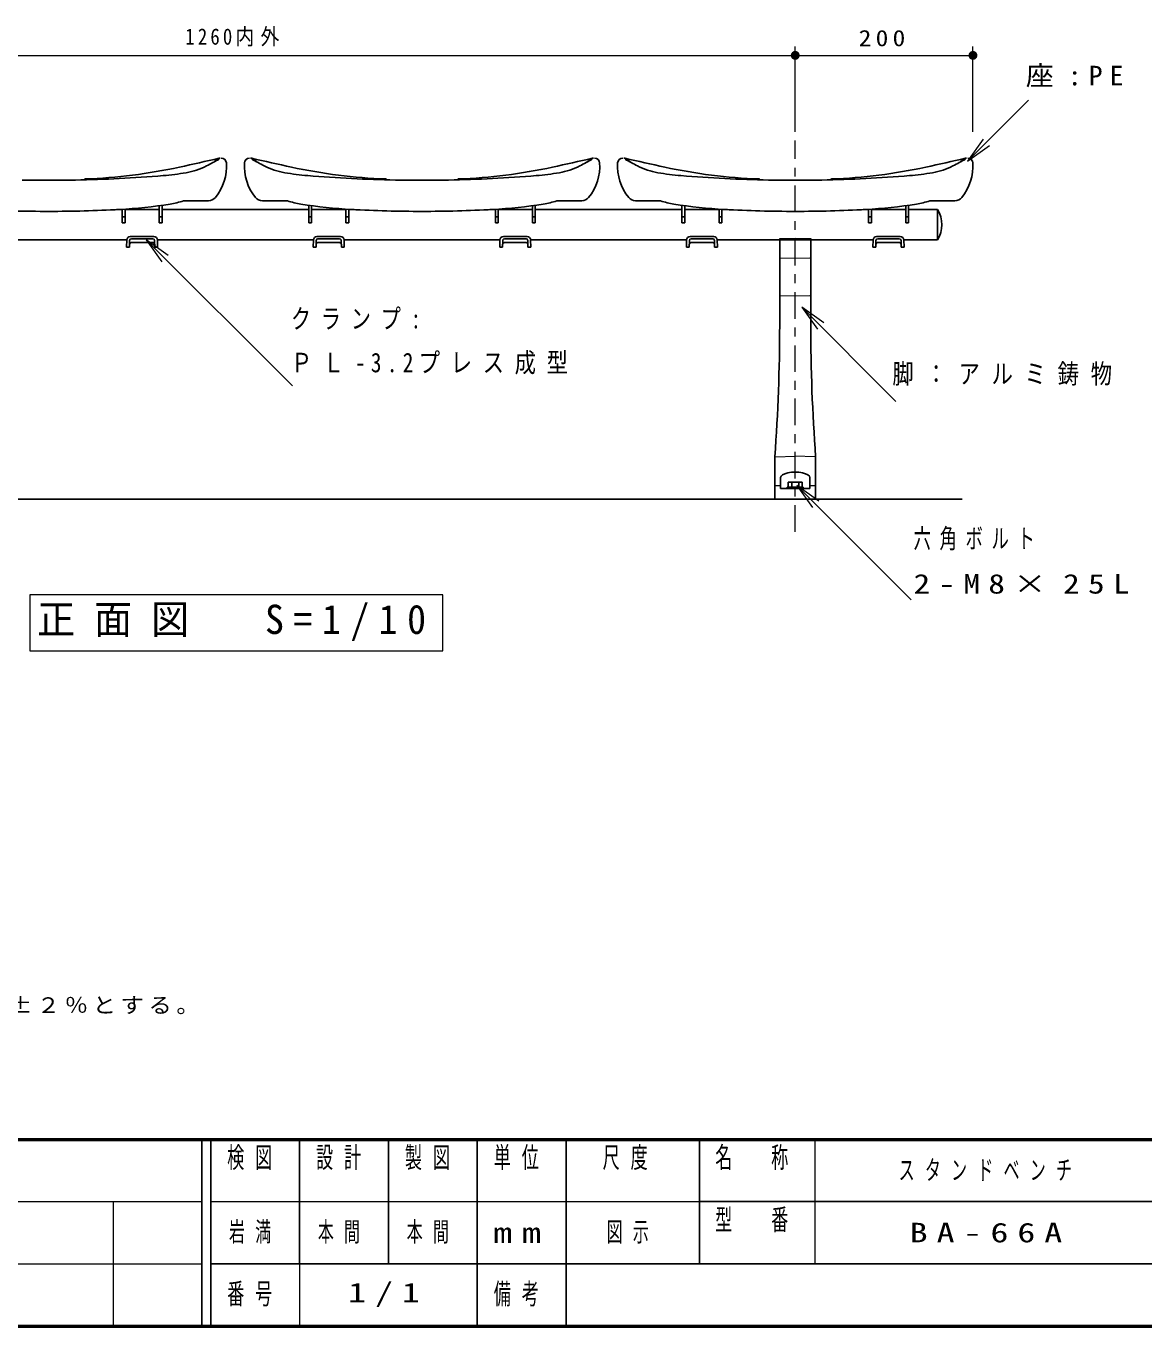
# Model space of a CAD drawing. Units: millimetres on the paper, scale 1:10. Extents: x -365 to 0, y 0 to 257.
# Drawn here: x -258.3 to -132.5, y 0 to 146.4 of the extents above; entities that cross this region are included whole.
import ezdxf

# ---------------------------------------------------------------- set-up
doc = ezdxf.new("R2010")
doc.units = ezdxf.units.MM
doc.linetypes.add('USER2', pattern=[6, 3, -1, 1, -1])
doc.layers.add('LY_1', color=7, linetype='Continuous', lineweight=25)
doc.layers.add('LY_3', color=7, linetype='Continuous', lineweight=13)
doc.styles.add('ＭＳ ゴシック', font='')
doc.styles.get('ＭＳ ゴシック').set_extended_font_data('MS Gothic')

# ---------------------------------------------------------------- blocks, each defined once
blk = doc.blocks.new('filled_dot')
at = {"color": 0, "linetype": 'Continuous', "lineweight": -2, "const_width": 1.25}
blk.add_lwpolyline([(-0.625, 0, 1), (0.625, 0, 1)], format="xyb", close=True, dxfattribs=at)
blk = doc.blocks.new('open_arrow')
at = {"color": 0, "linetype": 'Continuous', "lineweight": -2}
blk.add_lwpolyline([(7.5, 1.25), (0, 0), (7.5, -1.25)], dxfattribs=at)

msp = doc.modelspace()

# ---------------------------------------------------------------- linework, layer by layer
at = {"layer": 'LY_1', "lineweight": 13}
for p, q in [((-171.722, 134.464), (-171.722, 144.056)), ((-171.722, 134.464), (-171.722, 144.056)), ((-151.722, 134.464), (-151.722, 144.056)), ((-297.722, 143.056), (-171.722, 143.056)), ((-171.722, 143.056), (-151.722, 143.056)), ((-152.331, 131.15), (-145.46, 138.021)), ((-244.774, 122.292), (-228.287, 105.844)), ((-173.472, 122.45), (-171.722, 122.491)), ((-171.722, 122.491), (-169.972, 122.45)), ((-173.374, 120.279), (-171.722, 120.241)), ((-171.722, 120.241), (-170.069, 120.279)), ((-173.374, 116.029), (-171.722, 115.991)), ((-171.722, 115.991), (-170.069, 116.029)), ((-170.99, 114.695), (-160.384, 104.088)), ((-173.924, 97.869), (-171.722, 97.917)), ((-169.52, 97.869), (-171.722, 97.917)), ((-173.474, 94.603), (-173.924, 94.593)), ((-171.541, 94.615), (-158.667, 81.741)), ((-169.52, 94.593), (-169.97, 94.603)), ((-211.372, 82.312), (-257.872, 82.312)), ((-257.872, 82.312), (-257.872, 76.012)), ((-211.372, 76.012), (-211.372, 82.312)), ((-257.872, 76.012), (-211.372, 76.012))]:
    msp.add_line(p, q, dxfattribs=at)
at = {"layer": 'LY_1', "linetype": 'USER2', "lineweight": 13}
msp.add_line((-171.722, 89.409), (-171.722, 133.464), dxfattribs=at)
at = {"layer": 'LY_1'}
for p, q in [((-243.292, 126.071), (-243.292, 124.191)), ((-242.972, 126.091), (-242.972, 124.191)), ((-226.472, 126.091), (-226.472, 124.191)), ((-226.152, 126.071), (-226.152, 124.191)), ((-201.292, 126.071), (-201.292, 124.191)), ((-200.972, 126.091), (-200.972, 124.191)), ((-184.472, 126.091), (-184.472, 124.191)), ((-184.152, 126.071), (-184.152, 124.191)), ((-159.292, 126.071), (-159.292, 124.191)), ((-158.972, 126.091), (-158.972, 124.191)), ((-247.472, 125.725), (-247.472, 124.191)), ((-247.472, 124.891), (-247.152, 124.891)), ((-247.152, 125.745), (-247.152, 124.191)), ((-243.292, 124.891), (-242.972, 124.891)), ((-226.152, 124.891), (-226.472, 124.891)), ((-222.292, 125.745), (-222.292, 124.191)), ((-221.972, 124.891), (-222.292, 124.891)), ((-221.972, 125.725), (-221.972, 124.191)), ((-205.472, 125.725), (-205.472, 124.191)), ((-205.472, 124.891), (-205.152, 124.891)), ((-205.152, 125.745), (-205.152, 124.191)), ((-201.292, 124.891), (-200.972, 124.891)), ((-184.152, 124.891), (-184.472, 124.891)), ((-180.292, 125.745), (-180.292, 124.191)), ((-179.972, 124.891), (-180.292, 124.891)), ((-179.972, 125.725), (-179.972, 124.191)), ((-163.472, 125.725), (-163.472, 124.191)), ((-163.472, 124.891), (-163.152, 124.891)), ((-163.152, 125.745), (-163.152, 124.191)), ((-159.292, 124.891), (-158.972, 124.891)), ((-247.472, 124.191), (-247.152, 124.191)), ((-243.292, 124.191), (-242.972, 124.191)), ((-226.152, 124.191), (-226.472, 124.191)), ((-221.972, 124.191), (-222.292, 124.191)), ((-205.472, 124.191), (-205.152, 124.191)), ((-201.292, 124.191), (-200.972, 124.191)), ((-184.152, 124.191), (-184.472, 124.191)), ((-179.972, 124.191), (-180.292, 124.191)), ((-163.472, 124.191), (-163.152, 124.191)), ((-159.292, 124.191), (-158.972, 124.191)), ((-246.976, 121.479), (-246.956, 122.291)), ((-246.656, 121.471), (-246.638, 122.209)), ((-243.896, 122.656), (-246.557, 122.656)), ((-244.004, 121.971), (-246.449, 121.971)), ((-244.015, 122.404), (-246.438, 122.404)), ((-243.797, 121.471), (-243.815, 122.209)), ((-243.477, 121.479), (-243.497, 122.291)), ((-225.972, 121.479), (-225.951, 122.291)), ((-225.652, 121.471), (-225.633, 122.209)), ((-225.552, 122.656), (-222.892, 122.656)), ((-225.444, 121.971), (-222.999, 121.971)), ((-225.433, 122.404), (-223.01, 122.404)), ((-222.792, 121.471), (-222.81, 122.209)), ((-222.472, 121.479), (-222.492, 122.291)), ((-204.976, 121.479), (-204.956, 122.291)), ((-204.656, 121.471), (-204.638, 122.209)), ((-201.896, 122.656), (-204.557, 122.656)), ((-202.004, 121.971), (-204.449, 121.971)), ((-202.015, 122.404), (-204.438, 122.404)), ((-201.797, 121.471), (-201.815, 122.209)), ((-201.477, 121.479), (-201.497, 122.291)), ((-183.972, 121.479), (-183.951, 122.291)), ((-183.652, 121.471), (-183.633, 122.209)), ((-183.552, 122.656), (-180.892, 122.656)), ((-183.444, 121.971), (-180.999, 121.971)), ((-183.433, 122.404), (-181.01, 122.404)), ((-180.792, 121.471), (-180.81, 122.209)), ((-180.472, 121.479), (-180.492, 122.291)), ((-173.472, 122.45), (-173.472, 112.689)), ((-169.972, 122.45), (-169.972, 112.689)), ((-162.976, 121.479), (-162.956, 122.291)), ((-162.656, 121.471), (-162.638, 122.209)), ((-159.896, 122.656), (-162.557, 122.656)), ((-160.004, 121.971), (-162.449, 121.971)), ((-160.015, 122.404), (-162.438, 122.404)), ((-159.797, 121.471), (-159.815, 122.209)), ((-159.477, 121.479), (-159.497, 122.291)), ((-246.977, 121.471), (-246.656, 121.471)), ((-243.477, 121.471), (-243.797, 121.471)), ((-225.972, 121.471), (-225.652, 121.471)), ((-222.472, 121.471), (-222.792, 121.471)), ((-204.977, 121.471), (-204.656, 121.471)), ((-201.477, 121.471), (-201.797, 121.471)), ((-183.972, 121.471), (-183.652, 121.471)), ((-180.472, 121.471), (-180.792, 121.471)), ((-162.977, 121.471), (-162.656, 121.471)), ((-159.477, 121.471), (-159.797, 121.471)), ((-174.022, 97.867), (-174.022, 93.091)), ((-169.422, 97.867), (-169.422, 93.091)), ((-173.372, 95.533), (-173.372, 94.291)), ((-170.072, 95.533), (-170.072, 94.291)), ((-173.372, 94.291), (-170.072, 94.291)), ((-172.622, 94.451), (-170.822, 94.451)), ((-172.622, 94.451), (-172.622, 94.291)), ((-170.822, 94.291), (-172.622, 94.291)), ((-172.512, 95.001), (-170.932, 95.001)), ((-172.512, 95.001), (-172.512, 94.451)), ((-172.117, 95.001), (-172.117, 94.451)), ((-171.327, 95.001), (-171.327, 94.451)), ((-170.932, 95.001), (-170.932, 94.451)), ((-170.822, 94.451), (-170.822, 94.291)), ((-339.722, 93.091), (-152.931, 93.091)), ((-174.022, 93.091), (-169.422, 93.091))]:
    msp.add_line(p, q, dxfattribs=at)
at = {"layer": 'LY_1', "color": 4}
for p, q in [((-240.417, 126.691), (-237.753, 126.691)), ((-229.027, 126.691), (-231.691, 126.691)), ((-198.417, 126.691), (-195.753, 126.691)), ((-187.027, 126.691), (-189.691, 126.691)), ((-156.417, 126.691), (-153.753, 126.691))]:
    msp.add_line(p, q, dxfattribs=at)
at = {"layer": 'LY_1', "color": 32}
for p, q in [((-248.102, 125.691), (-247.472, 125.691)), ((-247.152, 125.691), (-243.292, 125.691)), ((-242.972, 125.691), (-226.472, 125.691)), ((-226.152, 125.691), (-222.292, 125.691)), ((-221.972, 125.691), (-221.353, 125.691)), ((-206.102, 125.691), (-205.472, 125.691)), ((-205.152, 125.691), (-201.292, 125.691)), ((-200.972, 125.691), (-184.472, 125.691)), ((-184.152, 125.691), (-180.292, 125.691)), ((-179.972, 125.691), (-179.342, 125.691)), ((-164.09, 125.691), (-163.472, 125.691)), ((-163.152, 125.691), (-159.292, 125.691)), ((-158.972, 125.691), (-155.722, 125.691)), ((-155.722, 125.691), (-155.722, 122.291)), ((-264.492, 122.291), (-246.955, 122.291)), ((-243.497, 122.291), (-225.95, 122.291)), ((-222.493, 122.291), (-204.956, 122.291)), ((-201.497, 122.291), (-183.951, 122.291)), ((-180.492, 122.291), (-162.956, 122.291)), ((-159.497, 122.291), (-155.722, 122.291))]:
    msp.add_line(p, q, dxfattribs=at)
at = {"layer": 'LY_1', "color": 4}
for centre, radius, start, end in [((-253.732, 188.846), 59.738, 272.00932, 282.27764), ((-332.038, 548.664), 427.977, 282.27764, 282.89256), ((-241.631, 137.832), 8.098, 279.68116, 296.89778), ((-251.19, 156.677), 29.229, 296.89778, 300.00551), ((-241.424, 135.864), 6.45, 311.75961, 314.92493), ((-241.305, 130.587), 5.584, 320.80925, 3.69755), ((-236.397, 130.823), 0.669, 93.06458, 134.92493), ((-236.313, 130.91), 0.581, 3.69755, 90), ((-228.138, 130.587), 5.584, 176.30245, 219.19075), ((-233.13, 130.91), 0.581, 90, 176.30245), ((-233.046, 130.823), 0.669, 45.07507, 86.93542), ((-137.405, 548.664), 427.977, 257.10744, 257.72236), ((-218.254, 156.677), 29.229, 239.9945, 243.10222), ((-228.019, 135.864), 6.45, 225.07507, 228.24039), ((-227.813, 137.832), 8.098, 243.10222, 260.31884), ((-215.711, 188.846), 59.738, 257.72236, 267.99068), ((-211.732, 188.846), 59.738, 272.00932, 282.27764), ((-290.038, 548.664), 427.977, 282.27764, 282.89256), ((-199.631, 137.832), 8.098, 279.68116, 296.89778), ((-209.19, 156.677), 29.229, 296.89778, 300.00551), ((-199.424, 135.864), 6.45, 311.75961, 314.92493), ((-199.305, 130.587), 5.584, 320.80925, 3.69755), ((-194.397, 130.823), 0.669, 93.06458, 134.92493), ((-194.313, 130.91), 0.581, 3.69755, 90), ((-186.138, 130.587), 5.584, 176.30245, 219.19075), ((-191.13, 130.91), 0.581, 90, 176.30245), ((-191.046, 130.823), 0.669, 45.07507, 86.93542), ((-95.405, 548.664), 427.977, 257.10744, 257.72236), ((-176.254, 156.677), 29.229, 239.9945, 243.10222), ((-186.019, 135.864), 6.45, 225.07507, 228.24039), ((-185.813, 137.832), 8.098, 243.10222, 260.31884), ((-173.711, 188.846), 59.738, 257.72236, 267.99068), ((-169.732, 188.846), 59.738, 272.00932, 282.27764), ((-248.038, 548.664), 427.977, 282.27764, 282.89256), ((-157.631, 137.832), 8.098, 279.68116, 296.89778), ((-167.19, 156.677), 29.229, 296.89778, 300.00551), ((-157.424, 135.864), 6.45, 311.75961, 314.92493), ((-157.305, 130.587), 5.584, 320.80925, 3.69755), ((-152.397, 130.823), 0.669, 93.06458, 134.92493), ((-152.313, 130.91), 0.581, 3.69755, 90), ((-255.722, 305.856), 176.86, 269.03049, 270), ((-255.722, 305.856), 176.86, 270, 270.96951), ((-255.222, 276.303), 147.303, 270.96951, 274.81424), ((-250.941, 128.533), 0.966, 144.15053, 148.31085), ((-251.634, 129.034), 0.111, 92.00932, 144.15053), ((-245.44, 160.164), 30.752, 274.81424, 279.68116), ((-224.003, 160.164), 30.752, 260.31884, 265.18576), ((-214.222, 276.303), 147.303, 265.18576, 269.03049), ((-217.81, 129.034), 0.111, 35.84947, 87.99068), ((-218.502, 128.533), 0.966, 31.68915, 35.84947), ((-213.722, 305.856), 176.86, 269.03049, 270), ((-213.722, 305.856), 176.86, 270, 270.96951), ((-213.222, 276.303), 147.303, 270.96951, 274.81424), ((-208.941, 128.533), 0.966, 144.15053, 148.31085), ((-209.634, 129.034), 0.111, 92.00932, 144.15053), ((-203.44, 160.164), 30.752, 274.81424, 279.68116), ((-182.003, 160.164), 30.752, 260.31884, 265.18576), ((-172.222, 276.303), 147.303, 265.18576, 269.03049), ((-175.81, 129.034), 0.111, 35.84947, 87.99068), ((-176.502, 128.533), 0.966, 31.68915, 35.84947), ((-171.722, 305.856), 176.86, 269.03049, 270), ((-171.722, 305.856), 176.86, 270, 270.96951), ((-171.222, 276.303), 147.303, 270.96951, 274.81424), ((-166.941, 128.533), 0.966, 144.15053, 148.31085), ((-167.634, 129.034), 0.111, 92.00932, 144.15053), ((-161.44, 160.164), 30.752, 274.81424, 279.68116), ((-250.785, 180.77), 55.144, 273.12538, 279.0879), ((-243.836, 137.329), 11.152, 279.0879, 287.06663), ((-240.417, 126.191), 0.5, 90, 107.06663), ((-237.753, 127.691), 1, 270, 320.80925), ((-231.691, 127.691), 1, 219.19075, 270), ((-229.027, 126.191), 0.5, 72.93337, 90), ((-225.607, 137.329), 11.152, 252.93337, 260.9121), ((-218.659, 180.77), 55.144, 260.9121, 266.87462), ((-208.785, 180.77), 55.144, 273.12538, 279.0879), ((-201.836, 137.329), 11.152, 279.0879, 287.06663), ((-198.417, 126.191), 0.5, 90, 107.06663), ((-195.753, 127.691), 1, 270, 320.80925), ((-189.691, 127.691), 1, 219.19075, 270), ((-187.027, 126.191), 0.5, 72.93337, 90), ((-183.607, 137.329), 11.152, 252.93337, 260.9121), ((-176.659, 180.77), 55.144, 260.9121, 266.87462), ((-166.785, 180.77), 55.144, 273.12538, 279.0879), ((-159.836, 137.329), 11.152, 279.0879, 287.06663), ((-156.417, 126.191), 0.5, 90, 107.06663), ((-153.753, 127.691), 1, 270, 320.80925), ((-255.722, 271.185), 145.694, 266.87462, 270), ((-255.722, 271.185), 145.694, 270, 273.12538), ((-213.722, 271.185), 145.694, 266.87462, 270), ((-213.722, 271.185), 145.694, 270, 273.12538), ((-171.722, 271.185), 145.694, 266.87462, 270), ((-171.722, 271.185), 145.694, 270, 273.12538)]:
    msp.add_arc(centre, radius, start, end, dxfattribs=at)
at = {"layer": 'LY_1'}
for centre, radius, start, end in [((-243.592, 126.071), 0.3, 0, 12.54525), ((-243.572, 126.091), 0.6, 0, 8.6286), ((-225.872, 126.091), 0.6, 171.3714, 180), ((-225.852, 126.071), 0.3, 167.45475, 180), ((-201.592, 126.071), 0.3, 0, 12.54525), ((-201.572, 126.091), 0.6, 0, 8.6286), ((-183.872, 126.091), 0.6, 171.3714, 180), ((-183.852, 126.071), 0.3, 167.45475, 180), ((-159.592, 126.071), 0.3, 0, 12.54525), ((-159.572, 126.091), 0.6, 0, 8.6286), ((-246.557, 122.256), 0.4, 90.00002, 178.56125), ((-246.449, 121.771), 0.2, 90.00002, 178.56124), ((-246.438, 122.204), 0.2, 90.00002, 178.56125), ((-244.015, 122.204), 0.2, 1.43873, 89.99996), ((-244.004, 121.771), 0.2, 1.43873, 89.99996), ((-243.896, 122.256), 0.4, 1.43873, 90.00002), ((-225.552, 122.256), 0.4, 89.99998, 178.56127), ((-225.444, 121.771), 0.2, 90.00004, 178.56127), ((-225.433, 122.204), 0.2, 90.00004, 178.56127), ((-223.01, 122.204), 0.2, 1.43875, 89.99998), ((-222.999, 121.771), 0.2, 1.43876, 89.99998), ((-222.892, 122.256), 0.4, 1.43875, 89.99998), ((-204.557, 122.256), 0.4, 90.00002, 178.56125), ((-204.449, 121.771), 0.2, 90.00002, 178.56124), ((-204.438, 122.204), 0.2, 90.00002, 178.56125), ((-202.015, 122.204), 0.2, 1.43873, 89.99996), ((-202.004, 121.771), 0.2, 1.43873, 89.99996), ((-201.896, 122.256), 0.4, 1.43873, 90.00002), ((-183.552, 122.256), 0.4, 89.99998, 178.56127), ((-183.444, 121.771), 0.2, 90.00004, 178.56127), ((-183.433, 122.204), 0.2, 90.00004, 178.56127), ((-181.01, 122.204), 0.2, 1.43875, 89.99998), ((-180.999, 121.771), 0.2, 1.43876, 89.99998), ((-180.892, 122.256), 0.4, 1.43875, 89.99998), ((-162.557, 122.256), 0.4, 90.00002, 178.56125), ((-162.449, 121.771), 0.2, 90.00002, 178.56124), ((-162.438, 122.204), 0.2, 90.00002, 178.56125), ((-160.015, 122.204), 0.2, 1.43873, 89.99996), ((-160.004, 121.771), 0.2, 1.43873, 89.99996), ((-159.896, 122.256), 0.4, 1.43873, 90.00002), ((-373.472, 112.689), 200, 355.74985, 0), ((30.028, 112.689), 200, 179.99996, 184.2501)]:
    msp.add_arc(centre, radius, start, end, dxfattribs=at)
at = {"layer": 'LY_1', "color": 32}
msp.add_arc((-158.362, 123.991), 3.14, 327.22101, 32.77916, dxfattribs=at)
at = {"layer": 'LY_1'}
msp.add_ellipse((-171.722, 95.533), major_axis=(1.65, 0), ratio=0.363972, start_param=6.2831853, end_param=9.424778, dxfattribs=at)
at = {"layer": 'LY_3', "lineweight": 50}
for p, q in [((-365, 21), (0, 21)), ((-365, 0), (0, 0))]:
    msp.add_line(p, q, dxfattribs=at)
at = {"layer": 'LY_3', "color": 211, "lineweight": 25}
for p, q in [((-238.5, 21), (-238.5, 0)), ((-237.5, 21), (-237.5, 0)), ((-227.5, 21), (-227.5, 7)), ((-217.5, 21), (-217.5, 7)), ((-207.5, 21), (-207.5, 0)), ((-197.5, 21), (-197.5, 7)), ((-182.5, 21), (-182.5, 7)), ((-182.5, 14), (-70, 14)), ((-237.5, 7), (0, 7))]:
    msp.add_line(p, q, dxfattribs=at)
at = {"layer": 'LY_3'}
for p, q in [((-169.5, 21), (-169.5, 7)), ((-365, 14), (-238.5, 14)), ((-248.5, 14), (-248.5, 0)), ((-237.5, 14), (-182.5, 14)), ((-365, 7), (-238.5, 7)), ((-227.5, 7), (-227.5, 0))]:
    msp.add_line(p, q, dxfattribs=at)
at = {"layer": 'LY_3', "lineweight": 25}
msp.add_line((-197.5, 7), (-197.5, 0), dxfattribs=at)

# ---------------------------------------------------------------- block references
at = {"layer": 'LY_1', "lineweight": 13, "xscale": 0.4, "yscale": 0.4}
for name, p, rotation in [('filled_dot', (-171.722, 143.056), 180), ('filled_dot', (-151.722, 143.056), 180), ('open_arrow', (-152.331, 131.15), 45), ('open_arrow', (-244.774, 122.292), 315.1), ('open_arrow', (-170.99, 114.695), 315), ('open_arrow', (-171.541, 94.615), 315)]:
    msp.add_blockref(name, p, dxfattribs=dict(at, rotation=rotation))
msp.add_blockref('filled_dot', (-171.722, 143.056), dxfattribs=at)

# ---------------------------------------------------------------- texts
at = {"layer": 'LY_1', "style": 'ＭＳ ゴシック'}
for s, insert, char_height, attachment_point in [('\\T1.33;\\W0.85;1260内外', (-234.722, 144.056), 1.833, 8), ('\\T1.33;\\W1.15;200', (-161.722, 144.056), 1.833, 8), ('\\T1.5;\\W1.05;座:PE', (-145.778, 140.671), 2.199, 4), ('\\T1.5;\\W0.75;クランプ:', (-228.477, 113.344), 2.199, 4), ('\\T1.5;\\W0.8;ＰＬ-3.2プレス成型', (-228.477, 108.344), 2.199, 4), ('\\T1.55;\\W0.8;脚：アルミ鋳物\u3000AC7A', (-160.782, 107.088), 2.199, 4), ('\\T1.5;\\W0.65;六角ボルト', (-158.404, 88.541), 2.199, 4), ('\\T1.5;\\W1.25;2-M8×25L\\~SUS', (-158.404, 83.541), 2.199, 4), ('\\T1.5;\\W0.95;正面図\u3000S=1/10', (-234.622, 79.162), 3.299, 5), ('\\T1.19;\\W1.1;ベンチ材は、PE(高密度ポリエチレン)ブロー成形品とし、寸法許容差は±２％とする。', (-360.762, 34.776), 1.76, 7), ('\\T1.64;\\W0.6;スタンドベンチ', (-149.75, 17.5), 2.199, 5), ('\\T1.64;\\W0.6;岩満', (-232.5, 10.5), 2.199, 5), ('\\T1.64;\\W0.6;本間', (-222.5, 10.5), 2.199, 5), ('\\T1.64;\\W0.6;本間', (-212.5, 10.5), 2.199, 5), ('\\T1.64;\\W0.6;図示', (-190, 10.5), 2.199, 5), ('\\T1.5;\\W1.35;BA-66A', (-149.75, 10.5), 2.199, 5), ('\\T1.5;\\W1.35;1/1', (-217.5, 3.5), 2.199, 5)]:
    msp.add_mtext(s, dxfattribs=dict(at, insert=insert, char_height=char_height, attachment_point=attachment_point))
at = {"layer": 'LY_3', "color": 4, "char_height": 2.346, "style": 'ＭＳ ゴシック'}
for s, insert, attachment_point in [('\\T1.64;\\W0.6;検図', (-232.5, 20.167), 2), ('\\T1.64;\\W0.6;設計', (-222.5, 20.167), 2), ('\\T1.64;\\W0.6;製図', (-212.5, 20.167), 2), ('\\T1.64;\\W0.6;単位', (-202.5, 20.167), 2), ('\\T1.64;\\W0.6;尺度', (-190.25, 20.167), 2), ('\\T1.64;\\W0.6;名\u3000称', (-176, 20.167), 2), ('\\T1.64;\\W0.6;型\u3000番', (-176, 13.167), 2), ('\\T1.5;\\W1.35;mm', (-202.5, 10.5), 5), ('\\T1.64;\\W0.6;番号', (-232.5, 3.5), 5), ('\\T1.64;\\W0.6;備考', (-202.5, 3.5), 5)]:
    msp.add_mtext(s, dxfattribs=dict(at, insert=insert, attachment_point=attachment_point))

doc.saveas('drawing.dxf')
